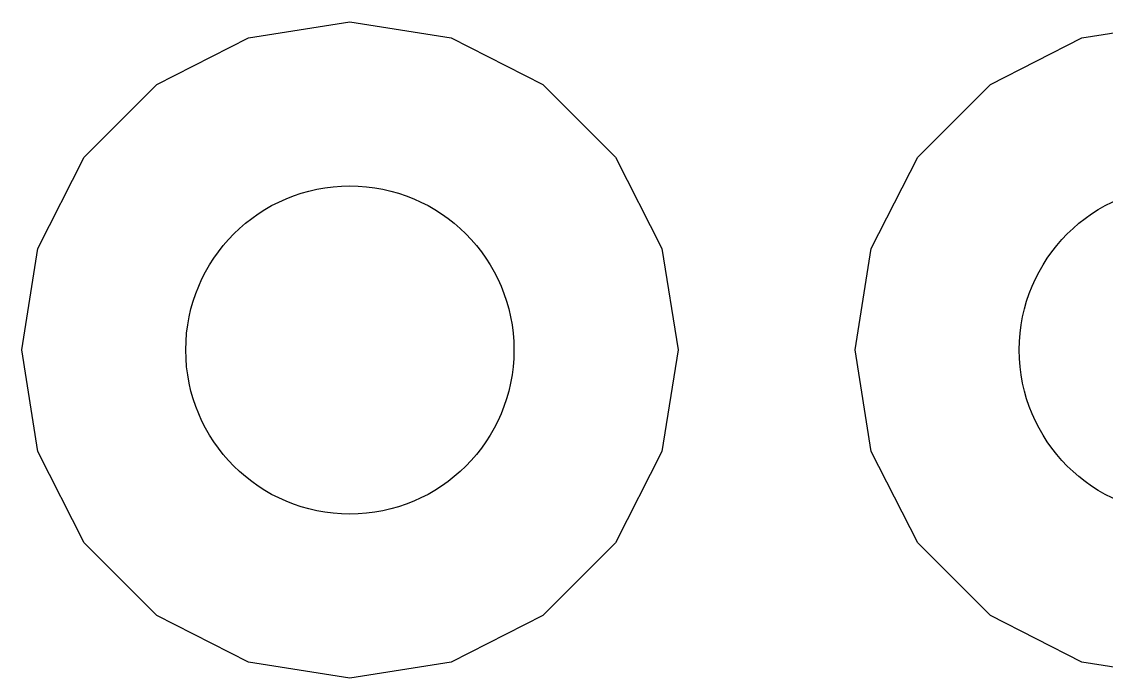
# Model space of a CAD drawing. Header units: millimetres. Extents: x -3894 to -3474, y -291 to 6.
# Drawn here: x -3723.366 to -3722.044, y -97.137 to -96.337 of the extents above; entities that cross this region are included whole.
import ezdxf

# ---------------------------------------------------------------- set-up
doc = ezdxf.new("R2010")
doc.units = ezdxf.units.MM
doc.layers.add('BLACK', color=7, linetype='Continuous')

msp = doc.modelspace()

# ---------------------------------------------------------------- linework, layer by layer
at = {"layer": 'BLACK', "linetype": 'Continuous'}
for p, q in [((-3723.0898, -96.3564), (-3722.9661, -96.3368)), ((-3722.9661, -96.3368), (-3722.8425, -96.3564)), ((-3722.0738, -96.3564), (-3721.9501, -96.3368)), ((-3723.2013, -96.4132), (-3723.0898, -96.3564)), ((-3722.8425, -96.3564), (-3722.731, -96.4132)), ((-3722.1853, -96.4132), (-3722.0738, -96.3564)), ((-3723.2898, -96.5017), (-3723.2013, -96.4132)), ((-3722.731, -96.4132), (-3722.6425, -96.5017)), ((-3722.2738, -96.5017), (-3722.1853, -96.4132)), ((-3723.3466, -96.6132), (-3723.2898, -96.5017)), ((-3722.6425, -96.5017), (-3722.5857, -96.6132)), ((-3722.3306, -96.6132), (-3722.2738, -96.5017)), ((-3723.3661, -96.7368), (-3723.3466, -96.6132)), ((-3722.5857, -96.6132), (-3722.5661, -96.7368)), ((-3722.3501, -96.7368), (-3722.3306, -96.6132)), ((-3723.3466, -96.8604), (-3723.3661, -96.7368)), ((-3722.5661, -96.7368), (-3722.5857, -96.8604)), ((-3722.3306, -96.8604), (-3722.3501, -96.7368)), ((-3723.2898, -96.9719), (-3723.3466, -96.8604)), ((-3722.5857, -96.8604), (-3722.6425, -96.9719)), ((-3722.2738, -96.9719), (-3722.3306, -96.8604)), ((-3723.2013, -97.0604), (-3723.2898, -96.9719)), ((-3722.6425, -96.9719), (-3722.731, -97.0604)), ((-3722.1853, -97.0604), (-3722.2738, -96.9719)), ((-3723.0898, -97.1172), (-3723.2013, -97.0604)), ((-3722.731, -97.0604), (-3722.8425, -97.1172)), ((-3722.0738, -97.1172), (-3722.1853, -97.0604)), ((-3722.9661, -97.1368), (-3723.0898, -97.1172)), ((-3722.8425, -97.1172), (-3722.9661, -97.1368)), ((-3721.9501, -97.1368), (-3722.0738, -97.1172))]:
    msp.add_line(p, q, dxfattribs=at)
at = {"layer": 'BLACK'}
for centre in [(-3722.9661, -96.7368), (-3721.9501, -96.7368)]:
    msp.add_circle(centre, 0.2, dxfattribs=at)

doc.saveas('drawing.dxf')
